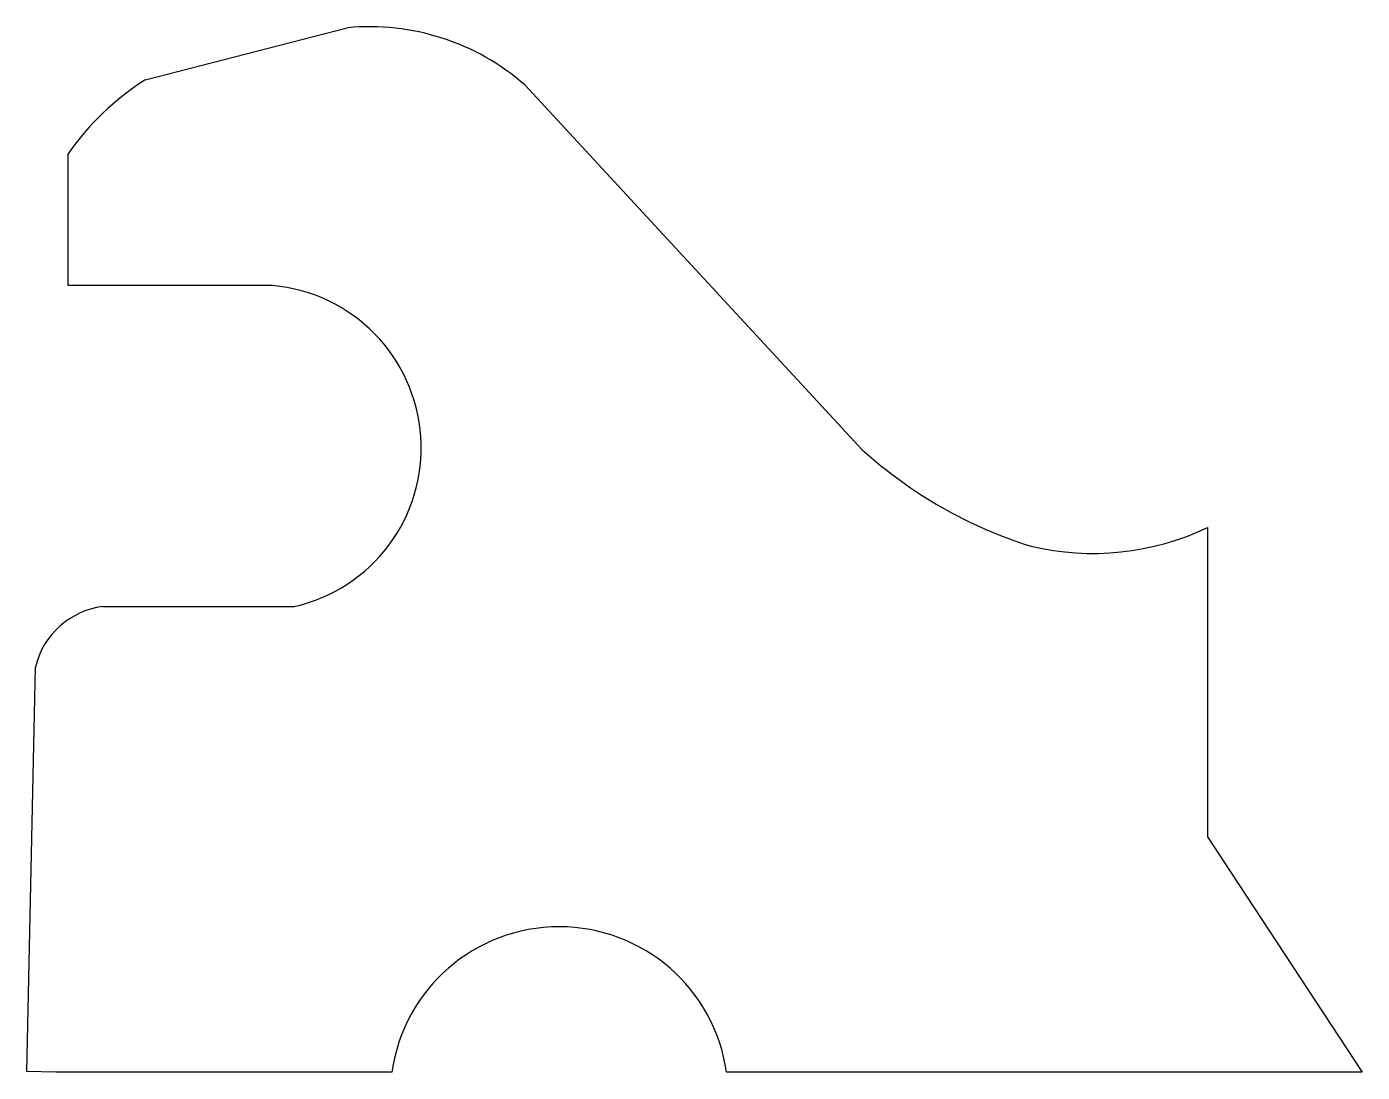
# Model space of a CAD drawing. Header units: millimetres. Extents: x -459 to 0, y 0 to 359.
import ezdxf

# ---------------------------------------------------------------- set-up
doc = ezdxf.new("R2010")
doc.units = ezdxf.units.MM

msp = doc.modelspace()

# ---------------------------------------------------------------- linework, layer by layer
at = {"color": 7, "linetype": 'Continuous', "lineweight": 25}
for p, q in [((-418.31, 340.93), (-348.81, 358.87)), ((-287.77, 339.22), (-171.83, 213.88)), ((-444.8, 270.27), (-444.8, 315.52)), ((-374.51, 270.27), (-444.8, 270.27)), ((-53.15, 187.18), (-53.15, 80.86)), ((-432.91, 160), (-367.08, 160)), ((-459, 0.22), (-456, 139.22)), ((-53.15, 80.86), (0, 0)), ((-449, 0), (-459, 0.22)), ((-333.5, 0), (-449, 0)), ((0, 0), (-218.5, 0))]:
    msp.add_line(p, q, dxfattribs=at)
for centre, radius, start, end in [((-341.18, 277.95), 81.28, 48.9216, 95.3839), ((-368.74, 262.75), 92.57, 122.3786, 145.2509), ((-379.35, 214.56), 55.92, 282.6699, 85.0423), ((-67.12, 329.77), 156.18, 227.9027, 252.606), ((-92.66, 270.27), 92, 256.7069, 295.432), ((-429.44, 132.93), 27.29, 97.3045, 166.682), ((-276, -8.06), 58.06, 7.9818, 172.0182)]:
    msp.add_arc(centre, radius, start, end, dxfattribs=at)

doc.saveas('drawing.dxf')
